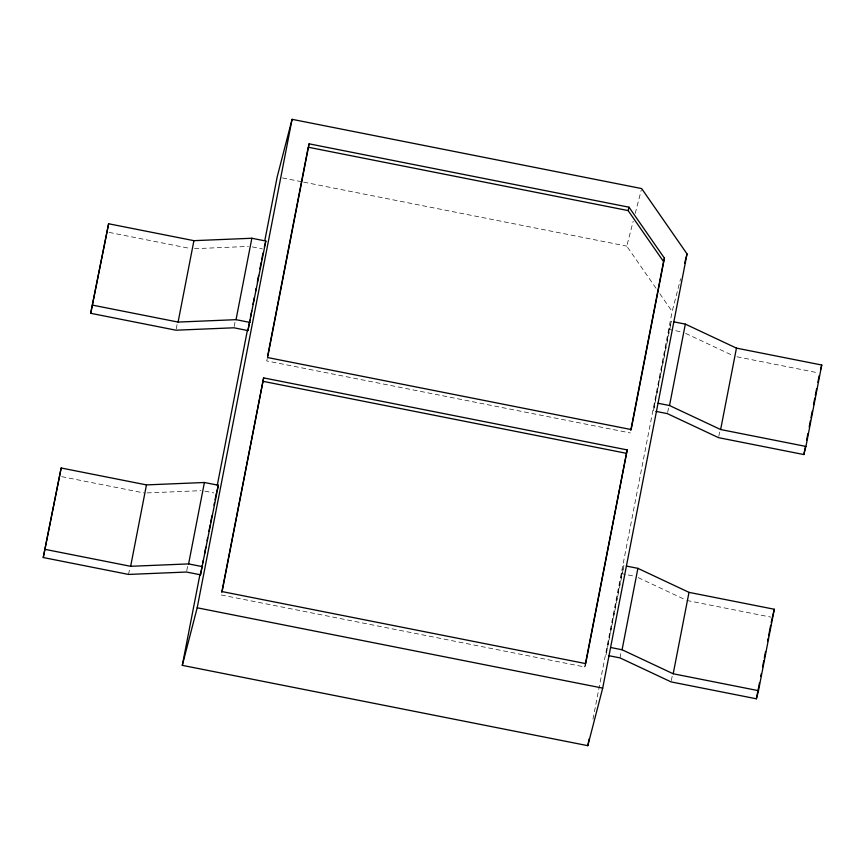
<?xml version="1.0" encoding="UTF-8"?>
<svg xmlns="http://www.w3.org/2000/svg" width="865" height="865" viewBox="0 0 865 865"><rect width="100%" height="100%" fill="white"/><g stroke="black" fill="none" stroke-linecap="round" stroke-linejoin="round"><path stroke-width="0.65" stroke-dasharray="4.33 3.24" d="M128.55 574.436L129.826 567.873M176.244 328.884L177.271 323.629M186.754 570.716L187.77 565.461M234.199 326.483L235.215 321.229M221.235 594.979L584.805 666.991L585.313 664.352M592.957 719.204L672.159 311.476L680.614 278.779M621.805 573.711L605.987 655.119L623.903 565.58L621.805 573.711L634.521 576.231M669.251 329.479L653.432 410.886L671.348 321.348L669.251 329.479L683.231 332.246M619.978 657.887L620.994 652.643M667.672 412.346L668.688 407.091M671.348 680.582L672.365 675.327M718.793 436.349L720.069 429.786M267.285 358.672L266.701 360.921L630.271 432.933M656.005 288.218L626.768 246.125L633.191 221.267M635.224 213.417L641.311 189.878M584.805 666.991L585.389 664.742M194.506 248.677L248.406 246.439M147.061 492.909L200.961 490.671M282.487 177.931L302.35 181.866M303.669 182.126L626.768 246.125M252.299 246.893L262.463 248.904M109.131 232.415L190.495 248.525M736.98 356.769L818.333 372.88M204.854 491.125L213.752 492.888M61.685 476.647L144.358 493.018M686.907 600.483L770.888 617.123M685.664 333.382L733.131 355.677M638.219 577.625L685.686 599.91M659.844 293.754L672.159 311.476"/><path stroke-width="1.3" d="M43.25 557.536L61.166 467.997L146.466 484.897L204.41 482.497L218.391 485.265L200.475 574.803L186.494 572.035L128.55 574.436L43.25 557.536L61.166 467.997M90.695 313.303L108.612 223.765L193.911 240.665L251.856 238.253L265.836 241.032L247.92 330.571L233.939 327.792L175.995 330.203L90.695 313.303L108.612 223.765M45.348 549.416L130.647 566.305L146.466 484.897M92.793 305.183L178.093 322.072L193.911 240.665M130.647 566.305L188.602 563.904L204.41 482.497M178.093 322.072L236.037 319.672L251.856 238.253M264.841 240.427L277.189 176.882L292.078 119.327L641.657 188.57L687.037 253.921L602.7 688.118L587.811 745.673L182.299 665.358L200.042 574.014M217.277 485.319L247.358 330.441M200.475 574.803L202.269 565.613M202.778 562.985L203.286 560.358M204.562 553.795L205.838 547.221M207.113 540.657L207.622 538.03M208.898 531.467L210.173 524.904M210.682 522.276L211.957 515.713M214.001 505.203L214.509 502.576M215.017 499.959L216.293 493.385M247.92 330.571L249.963 320.061M250.472 317.433L251.747 310.87M253.023 304.307L254.299 297.733M255.575 291.17L256.083 288.542M257.359 281.979L258.635 275.416M259.911 268.853L261.187 262.29M261.695 259.662L262.971 253.088M182.299 665.358L197.188 607.792L292.078 119.327M221.754 592.341L263.63 377.897L627.19 449.908L585.681 663.606L222.11 591.595L263.63 377.897M267.728 355.645L308.221 147.223L628.131 210.584L663.552 261.587L630.78 430.294M309.097 143.828L267.577 357.537L631.147 429.548L664.428 258.192L629.006 207.2L309.097 143.828L308.513 146.088M585.313 664.352L627.19 449.908M587.811 745.673L589.097 739.056M637.894 568.348L689.005 592.363L774.305 609.252L758.486 690.67L673.197 673.77L622.076 649.766L637.894 568.348L626.444 566.088M685.329 324.115L736.45 348.119L821.75 365.019L805.931 446.427L720.642 429.537L669.521 405.534L685.329 324.115L673.889 321.856M673.197 673.77L689.005 592.363M720.642 429.537L736.45 348.119M608.528 655.627L619.978 657.887L671.089 681.901L756.388 698.79L759.448 683.036M760.724 676.473L761.232 673.846M762.508 667.283L763.784 660.709M764.292 658.081L765.568 651.518M767.612 641.019L768.12 638.392M768.628 635.764L770.672 625.254M771.18 622.638L774.305 609.252M655.973 411.394L667.412 413.654L718.534 437.658L803.834 454.558L805.369 446.675M806.645 440.112L807.91 433.549M809.186 426.986L810.462 420.412M810.981 417.795L812.257 411.221M813.522 404.658L814.798 398.095M815.317 395.467L816.592 388.904M817.868 382.341L819.133 375.767M264.333 246.828L265.836 241.032M216.596 492.228L218.391 485.265M628.131 210.584L629.006 207.2M663.552 261.587L664.428 258.192M684.669 263.079L687.037 253.921M820.55 369.658L821.75 365.019M803.834 454.558L805.931 446.427M756.388 698.79L758.486 690.67M236.037 319.672L250.028 322.44M658.081 403.263L669.521 405.534M262.755 381.281L626.314 453.292M188.602 563.904L202.583 566.672M610.636 647.496L622.076 649.766M197.188 607.792L602.7 688.118"/></g></svg>
